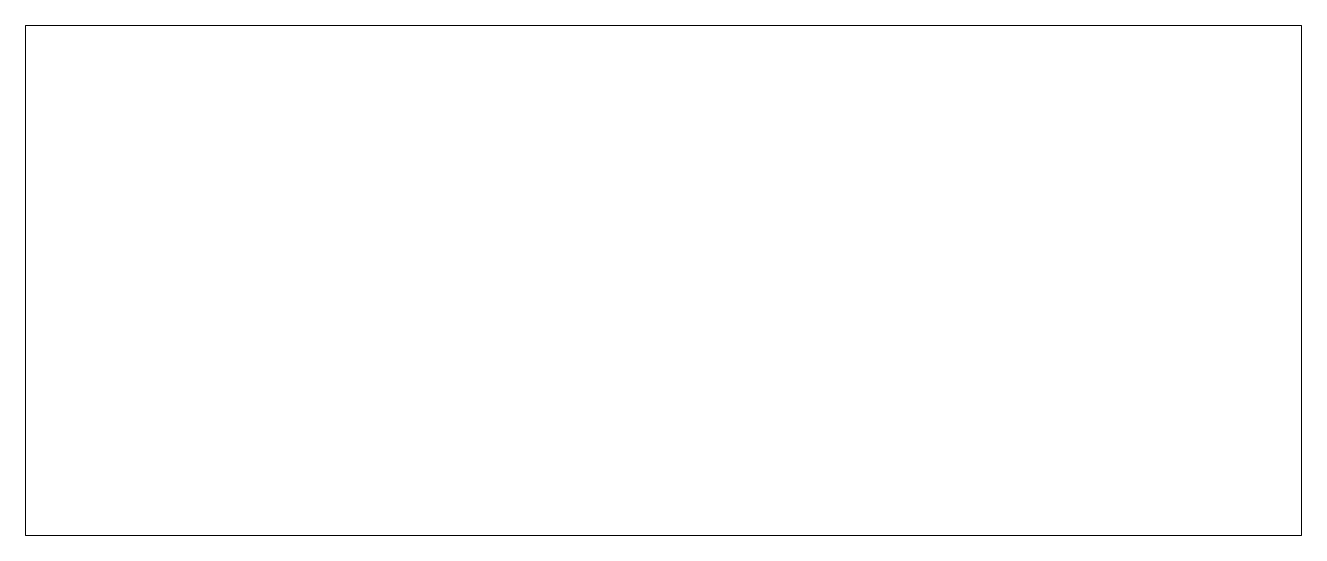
# Paper-space layout 'Layout1' of a CAD drawing. Header units: millimetres. Extents: x 0 to 257, y 46 to 149.
# The model-space entities are those that its viewports show. They can reach past a viewport. Long polylines and large blocks are cut down to what shows.
import ezdxf

# ---------------------------------------------------------------- set-up
doc = ezdxf.new("R2010")
doc.units = ezdxf.units.MM
doc.header["$LTSCALE"] = 10
doc.layers.add('MEMBERS', color=5, linetype='Continuous')

msp = doc.modelspace()

# ---------------------------------------------------------------- linework, layer by layer
at = {"layer": 'MEMBERS', "color": 3, "linetype": 'Continuous'}
for p, q in [((0, 3), (15, 3)), ((0, -3), (0, 3)), ((15, 3), (15, -3)), ((15, -3), (0, -3))]:
    msp.add_line(p, q, dxfattribs=at)

psp = doc.layouts.get("Layout1")

# ---------------------------------------------------------------- viewports
at = {"layer": '0'}
psp.add_viewport(center=(128.5, 97.5), size=(257, 102.7999), view_center_point=(7.5, 0), view_height=5.99999, dxfattribs=at)

doc.saveas('drawing.dxf')
